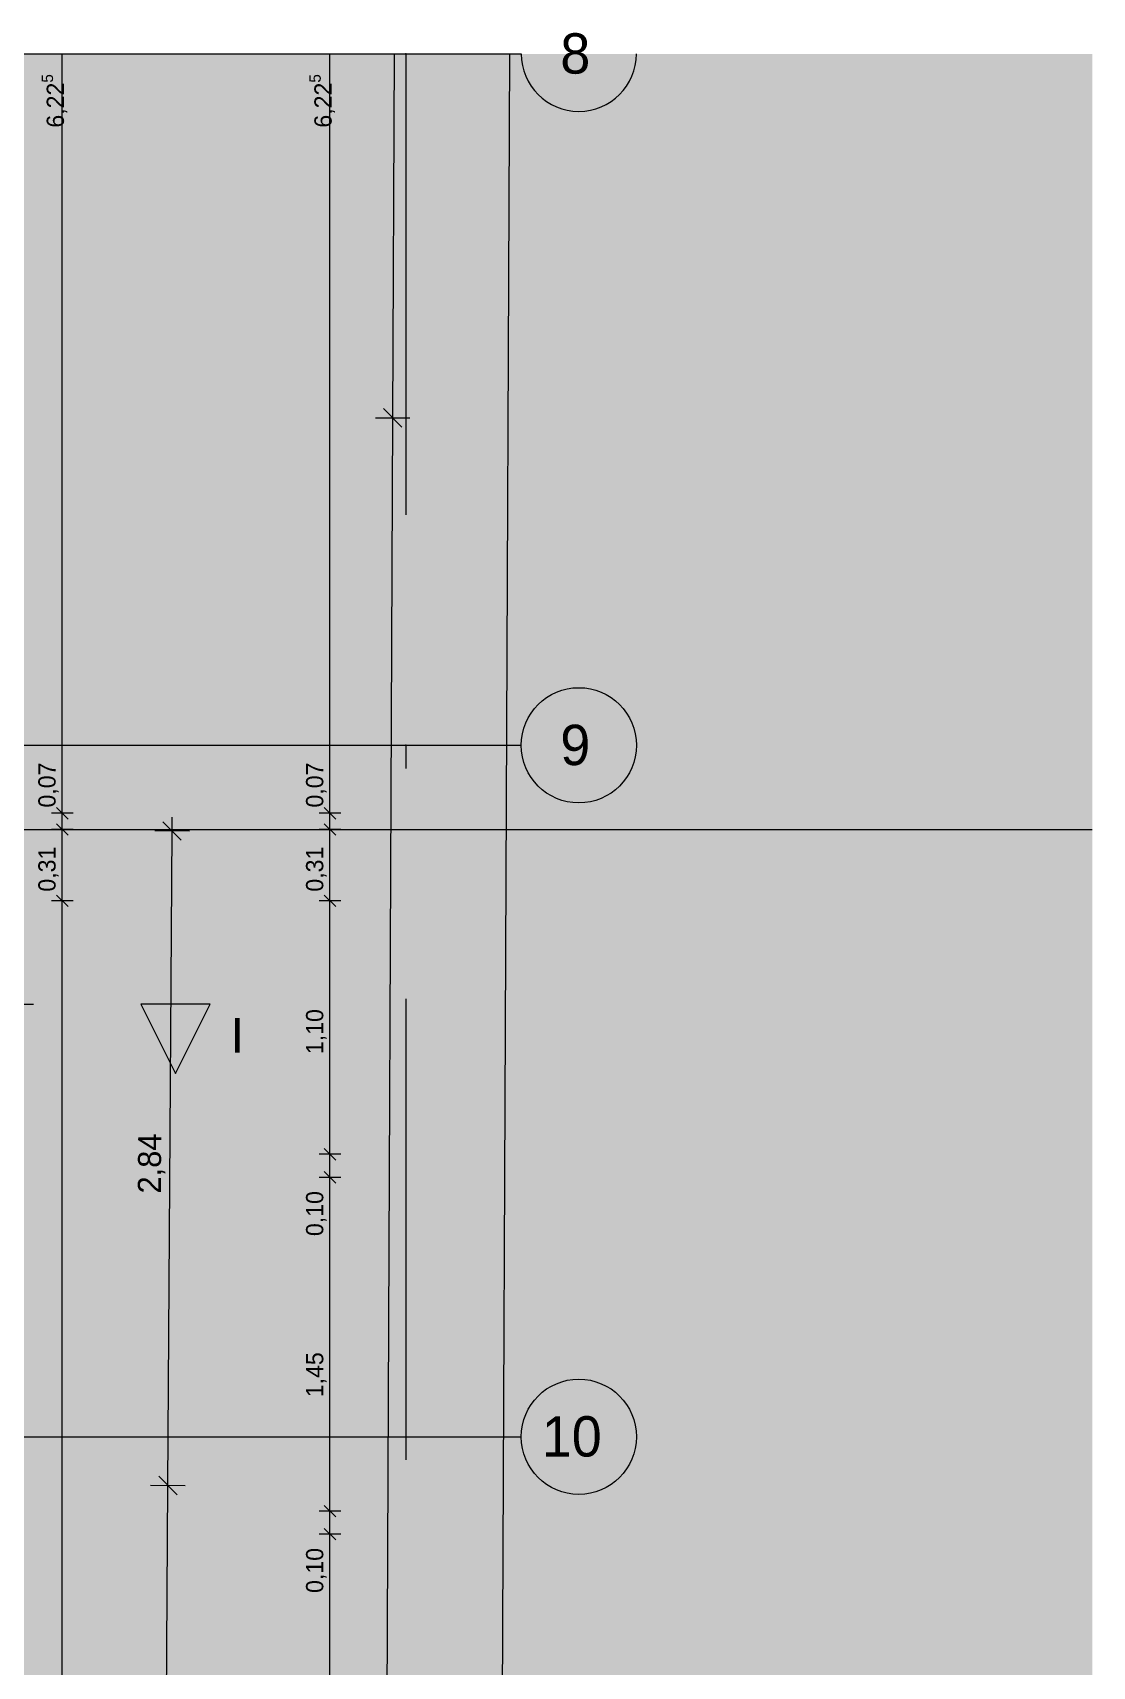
# Model space of a CAD drawing. Header units: metres. Extents: x -4 to 206, y -18 to 45.
# Drawn here: x 52.68 to 57.28, y -5 to 2.09 of the extents above; entities that cross this region are included whole.
import ezdxf

# ---------------------------------------------------------------- set-up
doc = ezdxf.new("R2010")
doc.units = ezdxf.units.M
doc.header["$MEASUREMENT"] = 0
doc.linetypes.add('Achse', pattern=[0.004, 0.002, -0.001, 0, -0.001])
doc.linetypes.add('Untersicht', pattern=[0.001, 0.0005, -0.0005])
for name, color, linetype in [('2._1.DG PP STG2_5_000 Achsraster', 7, 'Continuous'), ('2._1.DG PP STG2_5_725 Nachbarbebauung', 7, 'Continuous'), ('2._1.DG PP STG2_5_851 Marker Schnitt', 7, 'Continuous'), ('2._1.DG PP STG2_5_950 Polierplan Bemaßung', 7, 'Continuous')]:
    doc.layers.add(name, color=color, linetype=linetype)
doc.styles.add('ERSTELLTER_STIL_1', font='arial.ttf')
doc.styles.add('ERSTELLTER_STIL_2', font='')
doc.styles.get('ERSTELLTER_STIL_2').set_extended_font_data('Eurostile')

msp = doc.modelspace()

# ---------------------------------------------------------------- hatches: boundary and pattern name
at = {"layer": '2._1.DG PP STG2_5_725 Nachbarbebauung', "linetype": 'Continuous', "lineweight": 0, "true_color": 0x1f1f1f}
msp.add_hatch(color=250, dxfattribs=at).paths.add_polyline_path([(52.2035, 0.426), (52.1486, -11.3318), (57.2775, -10.3991), (57.2775, 1.9963), (52.214, 1.9963)])
at = {"layer": '2._1.DG PP STG2_5_851 Marker Schnitt', "linetype": 'Continuous', "lineweight": 0, "true_color": 0x000000}
msp.add_hatch(color=18, dxfattribs=at).paths.add_polyline_path([(53.45, -2.127), (53.15, -2.127), (53.3, -2.427)])

# ---------------------------------------------------------------- linework, layer by layer
at = {"layer": '2._1.DG PP STG2_5_000 Achsraster', "color": 5, "linetype": 'Achse', "lineweight": 0, "ltscale": 1000}
for p, q in [((31.8, 1.9963), (54.3, 1.9963)), ((54.3, 1.9963), (54.8, 1.9963)), ((54.3, 1.9963), (54.3, -16.0037)), ((31.8, -1.0037), (54.3, -1.0037)), ((54.3, -1.0037), (54.8, -1.0037)), ((31.8, -4.0037), (54.3, -4.0037)), ((54.3, -4.0037), (54.8, -4.0037))]:
    msp.add_line(p, q, dxfattribs=at)
at = {"layer": '2._1.DG PP STG2_5_000 Achsraster', "color": 5, "linetype": 'Continuous', "lineweight": 0, "ltscale": 1000}
for centre in [(55.05, -1.0037), (55.05, -4.0037)]:
    msp.add_circle(centre, 0.25, dxfattribs=at)
msp.add_arc((55.05, 1.9963), 0.25, 180, 0, dxfattribs=at)
at = {"layer": '2._1.DG PP STG2_5_000 Achsraster', "color": 5, "linetype": 'Achse', "lineweight": 0, "ltscale": 1000}
for p in [(54.3, 1.9963), (54.3, 1.9963), (54.3, -1.0037), (54.3, -1.0037), (54.3, -4.0037), (54.3, -4.0037)]:
    msp.add_point(p, dxfattribs=at)
at = {"layer": '2._1.DG PP STG2_5_851 Marker Schnitt', "color": 7, "linetype": 'Untersicht', "lineweight": 13, "ltscale": 1000}
msp.add_line((39.1845, -2.127), (53.15, -2.127), dxfattribs=at)
at = {"layer": '2._1.DG PP STG2_5_851 Marker Schnitt', "color": 7, "linetype": 'Continuous', "lineweight": 13, "ltscale": 1000, "flags": 128}
msp.add_lwpolyline([(53.45, -2.127), (53.15, -2.127), (53.3, -2.427)], close=True, dxfattribs=at)
at = {"layer": '2._1.DG PP STG2_5_950 Polierplan Bemaßung', "color": 7, "linetype": 'Continuous', "lineweight": 13, "ltscale": 1000}
for p, q in [((52.809, -1.2987), (52.809, 1.9963)), ((53.9703, -1.2987), (53.9703, 1.9963)), ((52.784, -1.2737), (52.834, -1.3237)), ((53.9453, -1.2737), (53.9953, -1.3237)), ((52.8559, -1.2987), (52.7621, -1.2987)), ((52.784, -1.3437), (52.834, -1.3937)), ((52.809, -1.3687), (52.809, -1.2987)), ((54.0172, -1.2987), (53.9234, -1.2987)), ((53.9453, -1.3437), (53.9953, -1.3937)), ((53.9703, -1.3687), (53.9703, -1.2987)), ((52.8559, -1.3687), (52.7621, -1.3687)), ((52.809, -1.6787), (52.809, -1.3687)), ((54.0172, -1.3687), (53.9234, -1.3687)), ((53.9703, -1.6787), (53.9703, -1.3687)), ((52.8559, -1.6787), (52.7621, -1.6787)), ((52.784, -1.6537), (52.834, -1.7037)), ((52.809, -9.8037), (52.809, -1.6787)), ((54.0172, -1.6787), (53.9234, -1.6787)), ((53.9453, -1.6537), (53.9953, -1.7037)), ((53.9703, -2.7782), (53.9703, -1.6787)), ((53.9453, -2.7532), (53.9953, -2.8032)), ((54.0172, -2.7782), (53.9234, -2.7782)), ((53.9703, -2.8782), (53.9703, -2.7782)), ((54.0172, -2.8782), (53.9234, -2.8782)), ((53.9453, -2.8532), (53.9953, -2.9032)), ((53.9703, -4.3265), (53.9703, -2.8782)), ((53.9453, -4.3015), (53.9953, -4.3515)), ((54.0172, -4.3265), (53.9234, -4.3265)), ((53.9703, -4.4265), (53.9703, -4.3265)), ((54.0172, -4.4265), (53.9234, -4.4265)), ((53.9453, -4.4015), (53.9953, -4.4515)), ((53.9703, -5.6537), (53.9703, -4.4265))]:
    msp.add_line(p, q, dxfattribs=at)
at = {"layer": '2._1.DG PP STG2_5_950 Polierplan Bemaßung', "color": 1, "linetype": 'Continuous', "lineweight": 13, "ltscale": 1000, "true_color": 0xfb0106}
for p, q in [((54.2492, 1.9963), (54.2422, 0.4169)), ((54.7492, 1.9963), (54.69, -11.3431)), ((54.282, 0.3767), (54.2024, 0.4571)), ((54.1672, 0.4172), (54.3172, 0.4166)), ((54.2422, 0.4169), (54.19, -11.3408)), ((53.3251, -1.4159), (53.2456, -1.3354)), ((53.2853, -1.3756), (53.2857, -1.3156)), ((53.3603, -1.3761), (53.2103, -1.3752)), ((53.2672, -4.2155), (53.2853, -1.3756)), ((53.2274, -4.1753), (53.3069, -4.2558)), ((53.3422, -4.216), (53.1922, -4.2151)), ((53.2404, -8.3945), (53.2672, -4.2155))]:
    msp.add_line(p, q, dxfattribs=at)
at = {"layer": '2._1.DG PP STG2_5_950 Polierplan Bemaßung', "color": 8, "linetype": 'Continuous', "lineweight": 13, "ltscale": 1000}
msp.add_line((50.365, -1.3694), (57.2775, -1.3694), dxfattribs=at)

# ---------------------------------------------------------------- texts
at = {"layer": '2._1.DG PP STG2_5_000 Achsraster', "color": 5, "linetype": 'Continuous', "lineweight": 0, "char_height": 0.175, "attachment_point": 1, "style": 'ERSTELLTER_STIL_2'}
for s, insert in [('\\A1;{\\pql;\\pt0;\\fEurostile|b0|i0|c0|p0;\\W1.000000;8}', (54.9695, 2.0855)), ('\\A1;{\\pql;\\pt0;\\fEurostile|b0|i0|c0|p0;\\W1.000000;9}', (54.9695, -0.9145)), ('\\A1;{\\pql;\\pt0;\\fEurostile|b0|i0|c0|p0;\\W1.000000;10}', (54.889, -3.9145))]:
    msp.add_mtext(s, dxfattribs=dict(at, insert=insert))
at = {"layer": '2._1.DG PP STG2_5_851 Marker Schnitt', "color": 7, "linetype": 'Continuous', "lineweight": 13, "insert": (53.5972, -2.337), "char_height": 0.15, "attachment_point": 9, "style": 'ERSTELLTER_STIL_1'}
msp.add_mtext('\\A1;{\\pqr;\\pt0;\\fArial|b0|i0|c0|p0;\\W1.000000;I}', dxfattribs=at)
at = {"layer": '2._1.DG PP STG2_5_950 Polierplan Bemaßung', "color": 7, "linetype": 'Continuous', "lineweight": 13, "char_height": 0.075, "attachment_point": 7, "rotation": 90, "style": 'ERSTELLTER_STIL_2'}
for insert in [(52.8382, 1.6761), (53.9995, 1.6761)]:
    msp.add_mtext('\\A1;{\\pql;\\fEurostile|b0|i0|c0|p0;\\W1.000000;6,22\\fEurostile|b0|i0|c0|p0;\\W1.000000;\\A1{\\H.66x;\\S5^  ;}}', dxfattribs=dict(at, insert=insert))
at = {"layer": '2._1.DG PP STG2_5_950 Polierplan Bemaßung', "color": 7, "linetype": 'Continuous', "lineweight": 13, "char_height": 0.075, "width": 0.22978, "attachment_point": 7, "rotation": 90, "style": 'ERSTELLTER_STIL_2'}
for s, insert in [('\\A1;{\\pql;\\fEurostile|b0|i0|c0|p0;\\W1.000000;0,07}', (52.794, -1.2737)), ('\\A1;{\\pql;\\fEurostile|b0|i0|c0|p0;\\W1.000000;0,07}', (53.9553, -1.2737)), ('\\A1;{\\pql;\\fEurostile|b0|i0|c0|p0;\\W1.000000;0,31}', (52.794, -1.6386)), ('\\A1;{\\pql;\\fEurostile|b0|i0|c0|p0;\\W1.000000;0,31}', (53.9553, -1.6386)), ('\\A1;{\\pql;\\fEurostile|b0|i0|c0|p0;\\W1.000000;1,10}', (53.9553, -2.3434)), ('\\A1;{\\pql;\\fEurostile|b0|i0|c0|p0;\\W1.000000;0,10}', (53.9553, -3.133)), ('\\A1;{\\pql;\\fEurostile|b0|i0|c0|p0;\\W1.000000;1,45}', (53.9553, -3.8322)), ('\\A1;{\\pql;\\fEurostile|b0|i0|c0|p0;\\W1.000000;0,10}', (53.9553, -4.6813))]:
    msp.add_mtext(s, dxfattribs=dict(at, insert=insert))
at = {"layer": '2._1.DG PP STG2_5_950 Polierplan Bemaßung', "color": 1, "linetype": 'Continuous', "lineweight": 13, "true_color": 0xfb0106, "insert": (53.2553, -2.9486), "char_height": 0.1, "width": 0.306373, "attachment_point": 7, "rotation": 89.6336, "style": 'ERSTELLTER_STIL_2'}
msp.add_mtext('\\A1;{\\pql;\\fEurostile|b0|i0|c0|p0;\\W1.000000;2,84}', dxfattribs=at)

doc.saveas('drawing.dxf')
